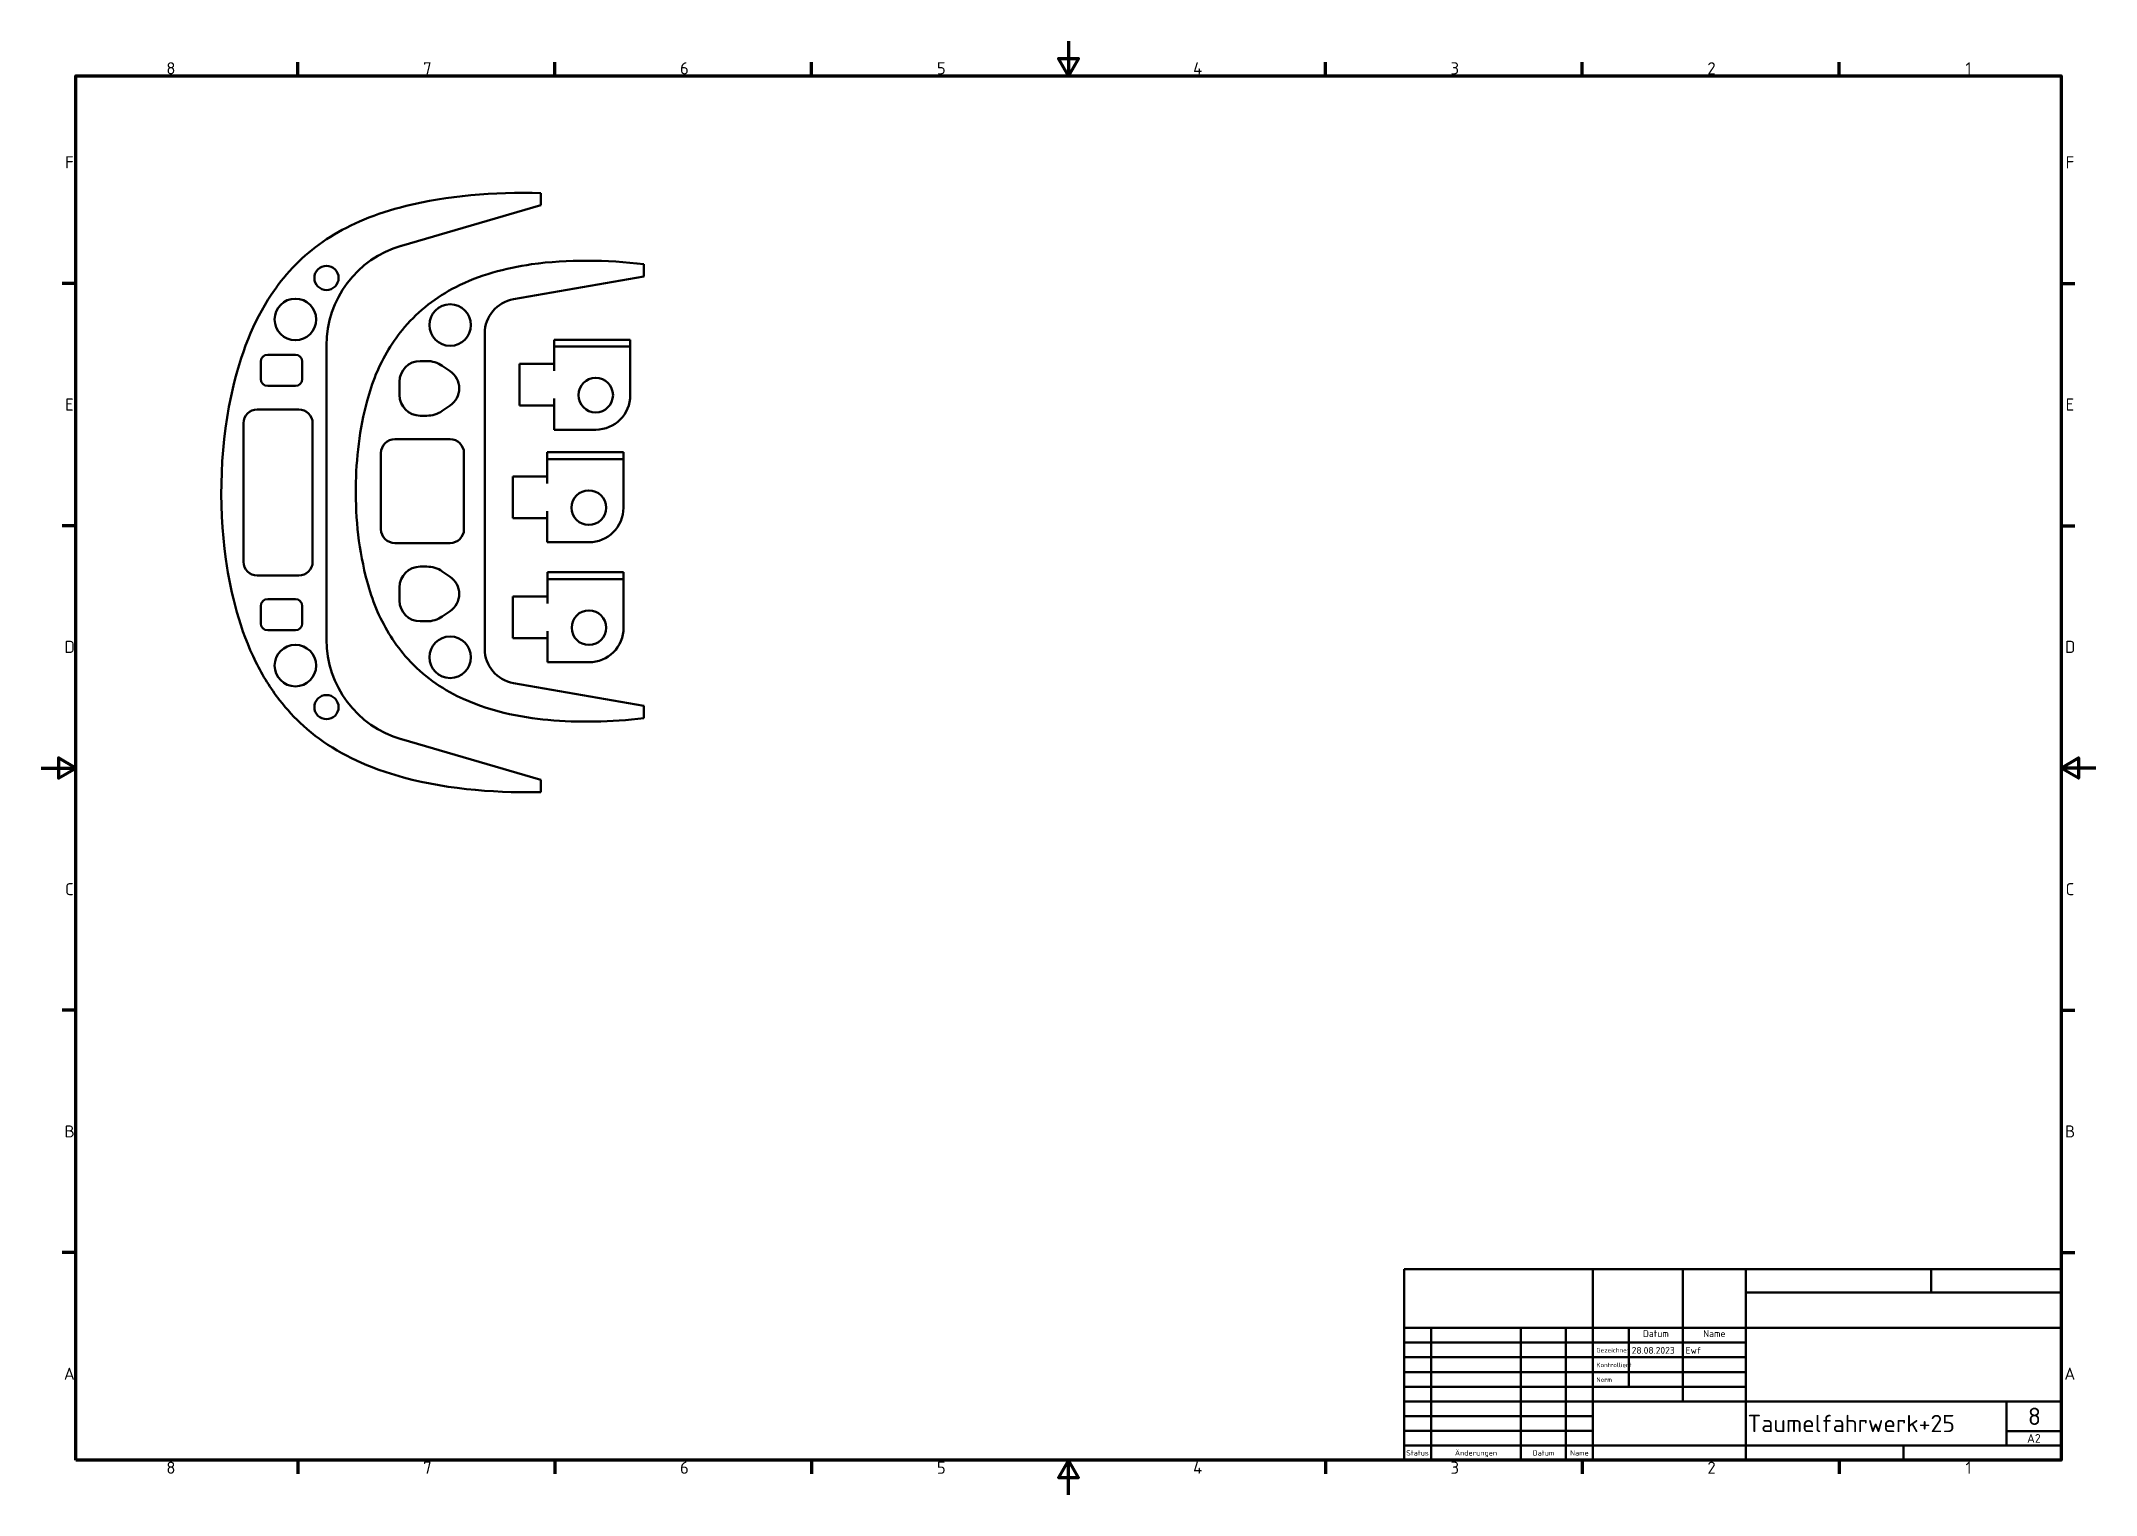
# Model space of a CAD drawing. Header units: millimetres. Extents: x 0 to 594, y 0 to 420.
import ezdxf
from ezdxf.enums import TextEntityAlignment as Align

# ---------------------------------------------------------------- set-up
doc = ezdxf.new("R2010")
doc.units = ezdxf.units.MM
for name, color, linetype, lineweight in [('Rahmen (ISO)', 7, 'Continuous', 70), ('Sichtbar (ISO)', 7, 'Continuous', 50), ('Titel (ISO)', 7, 'Continuous', 50)]:
    doc.layers.add(name, color=color, linetype=linetype, lineweight=lineweight)
doc.styles.add('Notiztext (DIN)', font='isocpeur.ttf')
doc.styles.add('Textstil13', font='isocpeur.ttf')
doc.styles.add('Textstil14', font='isocpeur.ttf')
doc.styles.add('Textstil15', font='isocpeur.ttf')
doc.styles.add('Textstil16', font='isocpeur.ttf')
doc.styles.add('Textstil19', font='isocpeur.ttf')

# ---------------------------------------------------------------- blocks, each defined once
blk = doc.blocks.new('Ränder Vorgaberahmen')
at = {"layer": 'Rahmen (ISO)'}
for p, q in [((74.25, 410), (74.25, 413.9)), ((148.5, 410), (148.5, 413.9)), ((222.75, 410), (222.75, 413.9)), ((371.25, 410), (371.25, 413.9)), ((445.5, 410), (445.5, 413.9)), ((519.75, 410), (519.75, 413.9)), ((10, 350), (6.1, 350)), ((584, 350), (587.9, 350)), ((10, 280), (6.1, 280)), ((584, 280), (587.9, 280)), ((10, 140), (6.1, 140)), ((584, 140), (587.9, 140)), ((10, 70), (6.1, 70)), ((584, 70), (587.9, 70)), ((74.25, 10), (74.25, 6.1)), ((148.5, 10), (148.5, 6.1)), ((222.75, 10), (222.75, 6.1)), ((371.25, 10), (371.25, 6.1)), ((445.5, 10), (445.5, 6.1)), ((519.75, 10), (519.75, 6.1))]:
    blk.add_line(p, q, dxfattribs=at)
at = {"layer": 'Rahmen (ISO)', "flags": 128}
for points in [[(297, 420), (297, 410), (294.11, 415), (299.89, 415), (297, 410)], [(10, 10), (10, 410), (584, 410), (584, 10), (10, 10)], [(0, 210), (10, 210), (5, 212.89), (5, 207.11), (10, 210)], [(594, 210), (584, 210), (589, 212.89), (589, 207.11), (584, 210)], [(297, 0), (297, 10), (294.11, 5), (299.89, 5), (297, 10)]]:
    blk.add_lwpolyline(points, dxfattribs=at)
at = {"layer": 'Rahmen (ISO)', "char_height": 3.5, "attachment_point": 7, "style": 'Notiztext (DIN)'}
for s, insert in [('8', (36.2, 410.4)), ('7', (110.45, 410.4)), ('6', (184.7, 410.4)), ('5', (258.95, 410.4)), ('4', (333.03, 410.4)), ('3', (407.45, 410.4)), ('2', (481.7, 410.4)), ('1', (556.3, 410.4)), ('F', (6.93, 383.25)), ('F', (585.23, 383.25)), ('E', (6.93, 313.25)), ('E', (585.23, 313.25)), ('D', (6.75, 243.25)), ('D', (585.05, 243.25)), ('C', (6.93, 173.25)), ('C', (585.23, 173.25)), ('B', (6.75, 103.25)), ('B', (585.05, 103.25)), ('A', (6.58, 33.25)), ('A', (584.88, 33.25)), ('8', (36.2, 6.1)), ('7', (110.45, 6.1)), ('6', (184.7, 6.1)), ('5', (258.95, 6.1)), ('4', (333.03, 6.1)), ('3', (407.45, 6.1)), ('2', (481.7, 6.1)), ('1', (556.3, 6.1))]:
    blk.add_mtext(s, dxfattribs=dict(at, insert=insert))
blk = doc.blocks.new('Schriftfelder DIN')
at = {"layer": 'Titel (ISO)'}
for p, q in [((288.4, 155.08), (98.4, 155.08)), ((98.4, 155.08), (98.4, 99.83)), ((153, 99.83), (153, 155.08)), ((179, 138.08), (179, 155.08)), ((197.2, 99.83), (197.2, 155.08)), ((250.8, 148.33), (250.8, 155.08)), ((288.4, 99.83), (288.4, 155.08)), ((197.2, 148.33), (288.4, 148.33)), ((98.4, 138.08), (288.4, 138.08)), ((106.2, 99.83), (106.2, 138.08)), ((132.2, 99.83), (132.2, 138.08)), ((145.2, 99.83), (145.2, 138.08)), ((163.4, 121.08), (163.4, 138.08)), ((179, 116.83), (179, 138.08)), ((98.4, 133.83), (153, 133.83)), ((153, 133.83), (197.2, 133.83)), ((98.4, 129.58), (153, 129.58)), ((98.4, 125.33), (153, 125.33)), ((153, 129.58), (197.2, 129.58)), ((153, 125.33), (197.2, 125.33)), ((98.4, 121.08), (153, 121.08)), ((153, 121.08), (197.2, 121.08)), ((98.4, 116.83), (153, 116.83)), ((153, 116.83), (288.4, 116.83)), ((272.6, 104.08), (272.6, 116.83)), ((98.4, 112.58), (153, 112.58)), ((153, 108.33), (98.4, 108.33)), ((272.6, 108.22), (288.4, 108.22)), ((98.4, 104.08), (153, 104.08)), ((153, 104.08), (197.2, 104.08)), ((197.2, 104.08), (288.4, 104.08)), ((242.8, 99.83), (242.8, 104.08)), ((98.4, 99.83), (288.4, 99.83))]:
    blk.add_line(p, q, dxfattribs=at)
at = {"layer": 'Titel (ISO)', "style": 'Textstil16'}
for s, p in [('Datum', (171.2, 134.83)), ('Name', (188.1, 134.83))]:
    blk.add_text(s, height=2, dxfattribs=at).set_placement(p, align=Align.BOTTOM_CENTER)
at = {"layer": 'Titel (ISO)', "style": 'Textstil19'}
for s, p in [('Gezeichnet', (154, 130.58)), ('Kontrolliert', (154, 126.33)), ('Norm', (154, 122.08))]:
    blk.add_text(s, height=1.3, dxfattribs=at).set_placement(p, align=Align.BOTTOM_LEFT)
at = {"layer": 'Titel (ISO)', "style": 'Textstil15'}
for s, p in [('Status', (102.3, 101.95)), ('Änderungen', (119.2, 101.95)), ('Datum', (138.7, 101.95)), ('Name', (149.1, 101.95))]:
    blk.add_text(s, height=1.5, dxfattribs=at).set_placement(p, align=Align.MIDDLE_CENTER)
at = {"layer": 'Titel (ISO)'}
for tag, p, height, style in [('ERSTELLUNGSDATUM_001', (164.2, 130.58), 2, 'Textstil16'), ('AUTOR_001', (179.8, 130.58), 2, 'Textstil16'), ('BAUTEILNUMMER_001', (197.7, 107.95), 5, 'Textstil13'), ('Blattnummer_001', (278.75, 110.02), 5, 'Textstil13'), ('Blattgröße_001', (278.5, 104.9), 2.5, 'Textstil14')]:
    blk.add_attdef(tag, p, '', height=height, dxfattribs=dict(at, style=style))
at = {"layer": 'Titel (ISO)', "style": 'Textstil16'}
for tag, p in [('KONTROLLDATUM', (164.4, 126.33)), ('KONTROLLIERT_VON', (180, 126.33)), ('GENEHM.DAT._KONSTR.', (164.4, 122.08)), ('KONSTR._GEN._VON', (180, 122.08))]:
    blk.add_attdef(tag, text='', height=2, dxfattribs=at).set_placement(p, align=Align.BOTTOM_LEFT)
at = {"layer": 'Titel (ISO)', "style": 'Textstil13'}
blk.add_attdef('TITEL', text='', height=5, dxfattribs=at).set_placement((198.2, 127.45), align=Align.MIDDLE_LEFT)

msp = doc.modelspace()

# ---------------------------------------------------------------- linework, layer by layer
at = {"layer": 'Sichtbar (ISO)'}
for p, q in [((144.5, 376.12), (144.5, 372.59)), ((104.14, 360.87), (144.5, 372.59)), ((136.54, 345.42), (174.25, 351.98)), ((174.25, 355.56), (174.25, 351.98)), ((128.25, 244.39), (128.25, 335.57)), ((148.33, 333.74), (148.33, 331.74)), ((170.33, 333.74), (148.33, 333.74)), ((170.33, 331.74), (170.33, 333.74)), ((63.5, 322.39), (63.5, 327.39)), ((65.5, 329.39), (73.5, 329.39)), ((75.5, 327.39), (75.5, 322.39)), ((82.5, 247.12), (82.5, 332.06)), ((109.6, 327.58), (111.5, 327.58)), ((138.33, 324.74), (138.33, 326.74)), ((148.33, 326.74), (138.33, 326.74)), ((148.33, 331.74), (170.33, 331.74)), ((148.33, 324.74), (148.33, 331.74)), ((170.33, 331.74), (170.33, 317.74)), ((103.6, 317.78), (103.6, 321.58)), ((115.96, 326.2), (118.26, 324.64)), ((138.33, 316.74), (138.33, 324.74)), ((73.5, 320.39), (65.5, 320.39)), ((138.33, 314.74), (138.33, 316.74)), ((148.33, 307.74), (148.33, 316.74)), ((58.5, 269.59), (58.5, 309.59)), ((62.5, 313.59), (74.5, 313.59)), ((78.5, 309.59), (78.5, 269.59)), ((111.5, 311.78), (109.6, 311.78)), ((118.26, 314.73), (115.96, 313.16)), ((138.33, 314.74), (148.33, 314.74)), ((102.25, 304.98), (118.25, 304.98)), ((160.33, 307.74), (148.33, 307.74)), ((98.25, 278.98), (98.25, 300.98)), ((122.25, 300.98), (122.25, 278.98)), ((146.33, 301.21), (146.33, 299.21)), ((168.33, 301.21), (146.33, 301.21)), ((146.33, 299.21), (168.33, 299.21)), ((146.33, 292.21), (146.33, 299.21)), ((168.33, 299.21), (168.33, 301.21)), ((168.33, 299.21), (168.33, 285.21)), ((136.33, 292.21), (136.33, 294.21)), ((146.33, 294.21), (136.33, 294.21)), ((136.33, 284.21), (136.33, 292.21)), ((136.33, 282.21), (136.33, 284.21)), ((136.33, 282.21), (146.33, 282.21)), ((146.33, 275.21), (146.33, 284.21)), ((118.25, 274.98), (102.25, 274.98)), ((158.33, 275.21), (146.33, 275.21)), ((109.6, 268.18), (111.5, 268.18)), ((74.5, 265.59), (62.5, 265.59)), ((103.6, 258.38), (103.6, 262.18)), ((115.96, 266.8), (118.26, 265.24)), ((146.38, 266.54), (146.38, 264.54)), ((168.38, 266.54), (146.38, 266.54)), ((146.38, 264.54), (168.38, 264.54)), ((146.38, 257.54), (146.38, 264.54)), ((168.38, 264.54), (168.38, 266.54)), ((168.38, 264.54), (168.38, 250.54)), ((63.5, 251.79), (63.5, 256.79)), ((65.5, 258.79), (73.5, 258.79)), ((75.5, 256.79), (75.5, 251.79)), ((136.38, 257.54), (136.38, 259.54)), ((146.38, 259.54), (136.38, 259.54)), ((136.38, 249.54), (136.38, 257.54)), ((73.5, 249.79), (65.5, 249.79)), ((111.5, 252.38), (109.6, 252.38)), ((118.26, 255.33), (115.96, 253.76)), ((136.38, 247.54), (136.38, 249.54)), ((146.38, 240.54), (146.38, 249.54)), ((136.38, 247.54), (146.38, 247.54)), ((158.38, 240.54), (146.38, 240.54)), ((174.25, 227.98), (136.54, 234.54)), ((174.25, 227.98), (174.25, 224.39)), ((144.5, 206.59), (104.14, 218.31)), ((144.5, 206.59), (144.5, 203.06))]:
    msp.add_line(p, q, dxfattribs=at)
for centre, radius in [((82.5, 351.59), 3.5), ((73.5, 339.59), 6), ((118.25, 337.98), 6), ((160.33, 317.74), 5), ((158.33, 285.21), 5), ((158.38, 250.54), 5), ((73.5, 239.59), 6), ((118.25, 241.98), 6), ((82.5, 227.59), 3.5)]:
    msp.add_circle(centre, radius, dxfattribs=at)
for centre, radius, start, end in [((112.5, 332.06), 30, 106.18921, 180), ((138.25, 335.57), 10, 99.86581, 180), ((65.5, 327.39), 2, 90, 180), ((73.5, 327.39), 2, 0, 90), ((109.6, 321.58), 6, 90, 180), ((111.5, 319.68), 7.9, 55.6473, 90), ((65.5, 322.39), 2, 180, 270), ((73.5, 322.39), 2, 270, 0), ((114.87, 319.68), 6, 304.3527, 55.6473), ((109.6, 317.78), 6, 180, 270), ((160.33, 317.74), 10, 270, 0), ((62.5, 309.59), 4, 90, 180), ((74.5, 309.59), 4, 0, 90), ((111.5, 319.68), 7.9, 270, 304.3527), ((102.25, 300.98), 4, 90, 180), ((118.25, 300.98), 4, 0, 90), ((158.33, 285.21), 10, 270, 0), ((102.25, 278.98), 4, 180, 270), ((118.25, 278.98), 4, 270, 0), ((62.5, 269.59), 4, 180, 270), ((74.5, 269.59), 4, 270, 0), ((109.6, 262.18), 6, 90, 180), ((111.5, 260.28), 7.9, 55.6473, 90), ((114.87, 260.28), 6, 304.3527, 55.6473), ((65.5, 256.79), 2, 90, 180), ((73.5, 256.79), 2, 0, 90), ((109.6, 258.38), 6, 180, 270), ((65.5, 251.79), 2, 180, 270), ((73.5, 251.79), 2, 270, 0), ((111.5, 260.28), 7.9, 270, 304.3527), ((158.38, 250.54), 10, 270, 0), ((112.5, 247.12), 30, 180, 253.81079), ((138.25, 244.39), 10, 180, 260.13419)]:
    msp.add_arc(centre, radius, start, end, dxfattribs=at)
for points, knots in [([(68.56, 349.59), (72.7, 355.09), (77.67, 359.71), (89.46, 367.12), (96.54, 370.16), (117.18, 375.27), (130.78, 376.46), (144.5, 376.12)], [-16.435638, -16.435638, -16.435638, -16.435638, -13.266296, -13.266296, -10.191848, -10.191848, -6.233623, -6.233623, -6.233623, -6.233623]), ([(174.25, 355.56), (163.48, 356.82), (152.25, 357.01), (134.23, 354.43), (126.69, 352.41), (114.19, 346.04), (109.24, 342.23), (101.6, 333.28), (98.89, 328.67), (96.81, 323.76)], [20.279143, 20.279143, 20.279143, 20.279143, 23.00621, 23.00621, 24.977781, 24.977781, 26.627919, 26.627919, 28.022439, 28.022439, 28.022439, 28.022439]), ([(68.56, 349.59), (68.19, 349.09), (67.82, 348.59), (62.23, 340.65), (58.25, 331.52), (51.73, 304.47), (51.17, 286.34), (54.85, 260.09), (57.57, 249.73), (64.05, 236.66), (66.33, 232.97), (68.96, 229.59)], [-31.975354, -31.975354, -31.975354, -31.975354, -31.689009, -31.689009, -27.528662, -27.528662, -21.504228, -21.504228, -17.655451, -17.655451, -15.993224, -15.993224, -15.993224, -15.993224]), ([(94.25, 263.88), (91.87, 272.59), (90.88, 281.99), (91.05, 299.34), (92.06, 308.01), (94.25, 316.07)], [0, 0, 0, 0, 2.710282, 2.710282, 5.215133, 5.215133, 5.215133, 5.215133]), ([(96.85, 256.08), (98.98, 251.1), (101.74, 246.46), (109.5, 237.46), (114.55, 233.66), (129.12, 226.4), (138.6, 224.63), (155.27, 223.07), (164.71, 223.29), (174.25, 224.39)], [33.94978, 33.94978, 33.94978, 33.94978, 35.372004, 35.372004, 37.06451, 37.06451, 39.65472, 39.65472, 42.508461, 42.508461, 42.508461, 42.508461]), ([(144.5, 203.06), (142.48, 203), (140.46, 202.99), (125.01, 203.13), (110.22, 204.92), (88.72, 212.74), (81.67, 216.91), (73.32, 224.44), (71.03, 226.92), (68.96, 229.59)], [-41.896898, -41.896898, -41.896898, -41.896898, -41.226919, -41.226919, -36.73032, -36.73032, -33.72448, -33.72448, -32.417768, -32.417768, -32.417768, -32.417768])]:
    msp.add_open_spline(points, degree=3, knots=knots, dxfattribs=at)
for points in [[(96.81, 323.76), (95.81, 321.25), (94.96, 318.67), (94.25, 316.07)], [(94.25, 263.88), (94.98, 261.23), (95.84, 258.62), (96.85, 256.08)]]:
    msp.add_open_spline(points, degree=3, dxfattribs=at)

# ---------------------------------------------------------------- block references
msp.add_blockref('Ränder Vorgaberahmen', (0, 0))
msp.add_blockref('Schriftfelder DIN', (295.6, -89.83)).add_auto_attribs({'Blattnummer_001': '8', 'Blattgröße_001': 'A2', 'BAUTEILNUMMER_001': 'Taumelfahrwerk+25', 'ERSTELLUNGSDATUM_001': '28.08.2023', 'AUTOR_001': 'Ewf'})

doc.saveas('drawing.dxf')
